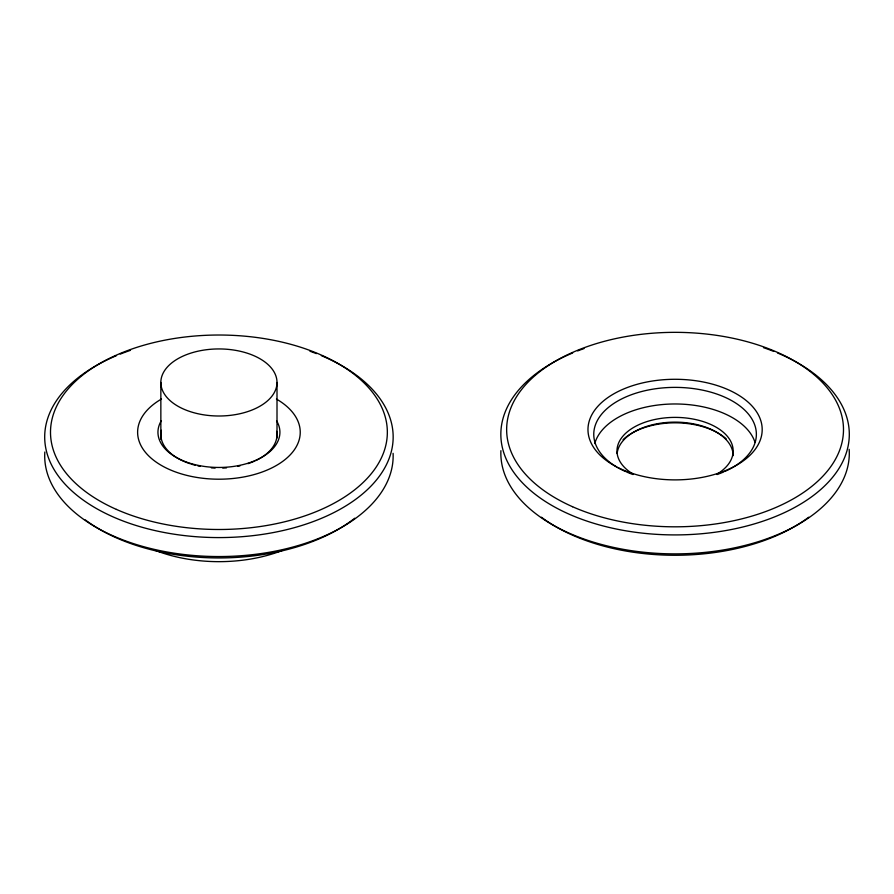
<?xml version="1.0" encoding="UTF-8"?>
<svg xmlns="http://www.w3.org/2000/svg" width="894" height="894" viewBox="0 0 894 894"><rect width="100%" height="100%" fill="white"/><g stroke="black" fill="none" stroke-linecap="round" stroke-linejoin="round"><path stroke-width="1.34" d="M277.006 382.464A58.076 33.525 0 0 1 189.886 411.508A58.076 33.525 0 0 1 189.886 353.432A58.076 33.525 0 0 1 277.006 382.464L277.006 437.982M160.853 382.464L160.853 439.367M777.489 352.951A174.229 100.586 0 0 1 804.544 501.635A174.229 100.586 0 0 1 545.597 501.635A174.229 100.586 0 0 1 572.663 352.951M577.647 350.929A174.229 100.586 0 0 1 584.039 348.559M763.498 347.654A174.229 100.586 0 0 1 773.757 351.42M849.166 449.347A174.229 100.586 0 0 1 676.21 553.878A174.229 100.586 0 0 1 500.908 450.665M632.941 473.999A58.076 33.525 0 0 1 634.36 427.008A58.076 33.525 0 0 1 715.781 427.008A58.076 33.525 0 0 1 717.2 473.999M617.117 453.47A58.076 33.525 0 0 1 676.97 422.147A58.076 33.525 0 0 1 733.147 455.661M623.073 439.636A60.982 35.201 0 0 1 726.219 438.853M594.767 443.58A81.309 46.946 0 0 1 674.009 403.976A81.309 46.946 0 0 1 755.017 442.362M616.514 466.892A81.309 46.946 0 0 1 620.894 399.316A81.309 46.946 0 0 1 737.684 404.379A81.309 46.946 0 0 1 724.565 471.563M723.358 472.088A81.309 46.946 0 0 1 717.033 474.535M633.108 474.535A81.309 46.946 0 0 1 626.783 472.088M625.576 471.563A81.309 46.946 0 0 1 617.575 467.517M808.69 517.224A168.418 97.234 0 0 1 541.451 517.224M393.092 453.336A174.229 100.586 0 0 1 217.79 556.549A174.229 100.586 0 0 1 44.834 452.018M321.337 355.622A174.229 100.586 0 0 1 348.403 504.305A174.229 100.586 0 0 1 89.456 504.305A174.229 100.586 0 0 1 116.511 355.622M120.243 354.102A174.229 100.586 0 0 1 130.502 350.325M309.961 351.23A174.229 100.586 0 0 1 316.353 353.611M276.425 399.059A81.309 46.946 0 0 1 276.425 465.45A81.309 46.946 0 0 1 161.434 465.45A81.309 46.946 0 0 1 161.434 399.059M276.727 431.344A58.076 33.525 0 0 1 255.472 460.689M254.287 461.226A58.076 33.525 0 0 1 247.962 463.662M239.983 465.875A58.076 33.525 0 0 1 237.592 466.377M226.506 467.875A58.076 33.525 0 0 1 222.729 468.087M215.13 468.087A58.076 33.525 0 0 1 211.353 467.875M200.256 466.377A58.076 33.525 0 0 1 197.876 465.875M195.54 465.316A58.076 33.525 0 0 1 190.992 464.02M189.886 463.662A58.076 33.525 0 0 1 161.345 430.249M276.671 420.94A60.982 35.201 0 0 1 218.929 467.461A60.982 35.201 0 0 1 161.188 420.94M354.75 518.207A168.418 97.234 0 0 1 85.31 519.906M282.146 550.525A113.247 65.385 0 0 1 155.712 550.525M631.51 473.138A87.109 50.299 0 0 0 762.191 429.578A87.109 50.299 0 0 0 631.51 386.029A87.109 50.299 0 0 0 631.51 473.138M572.54 506.719A168.418 97.234 0 0 0 842.047 442.273A168.418 97.234 0 0 0 610.624 339.742A168.418 97.234 0 0 0 572.54 506.719M116.399 509.401A168.418 97.234 0 0 0 385.906 444.944A168.418 97.234 0 0 0 154.472 342.424A168.418 97.234 0 0 0 116.399 509.401"/></g></svg>
